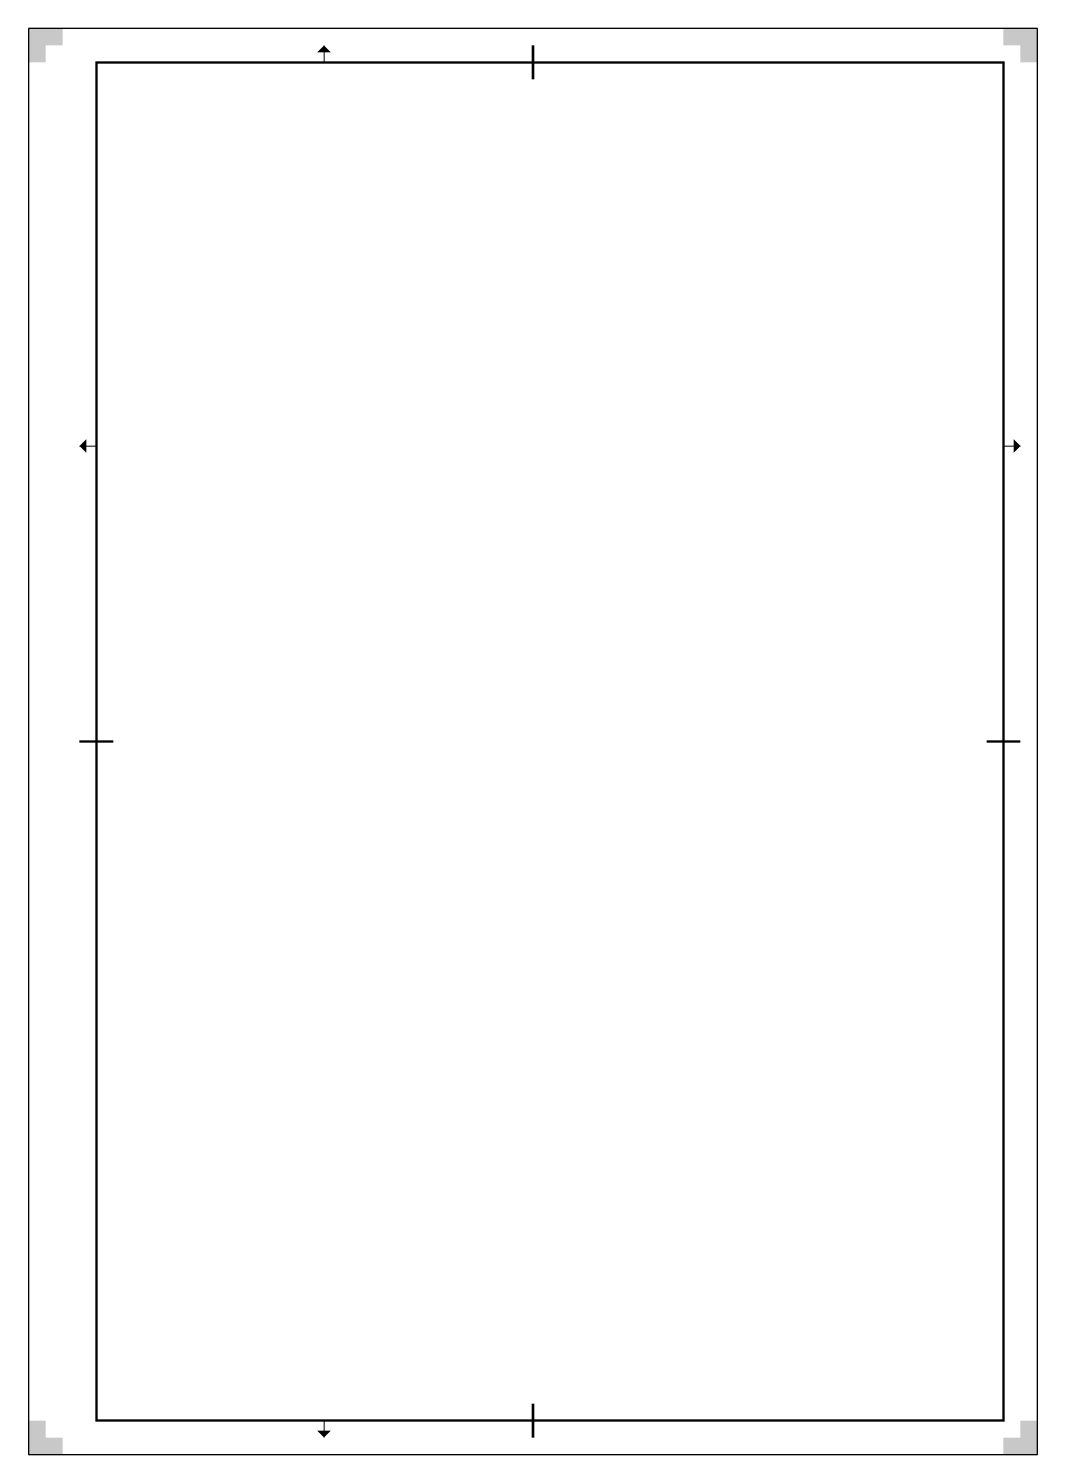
# Model space of a CAD drawing. Extents: x 0 to 297, y 0 to 420.
import ezdxf

# ---------------------------------------------------------------- set-up
doc = ezdxf.new("R2010")
doc.units = 0
doc.header["$LTSCALE"] = 0.2
for name, color, linetype, lineweight in [('X-XX-AL-TEKENBLAD_KADER-G', 7, 'Continuous', 25), ('X-XX-AL-TEKENBLAD_KADER_AFSNIJMARKERING-G', 7, 'Continuous', 25), ('X-XX-AL-TEKENBLAD_KADER_CENTERMARKERING-G', 7, 'Continuous', 25), ('X-XX-AL-TEKENBLAD_KADER_VOUWMERK-G', 7, 'Continuous', 18)]:
    doc.layers.add(name, color=color, linetype=linetype, lineweight=lineweight)

msp = doc.modelspace()

# ---------------------------------------------------------------- hatches: boundary and pattern name
at = {"layer": 'X-XX-AL-TEKENBLAD_KADER_AFSNIJMARKERING-G'}
for points in [[(10, 420), (0, 420), (0, 410), (5, 410), (5, 415), (10, 415)], [(297, 410), (297, 420), (287, 420), (287, 415), (292, 415), (292, 410)], [(0, 10), (0, 0), (10, 0), (10, 5), (5, 5), (5, 10)], [(287, 0), (297, 0), (297, 10), (292, 10), (292, 5), (287, 5)]]:
    msp.add_hatch(color=256, dxfattribs=at).paths.add_polyline_path(points)
at = {"layer": 'X-XX-AL-TEKENBLAD_KADER_VOUWMERK-G'}
for points in [[(89, 413), (87, 415), (85, 413)], [(17, 299), (15, 297), (17, 295)], [(290, 295), (292, 297), (290, 299)], [(85, 7), (87, 5), (89, 7)]]:
    msp.add_hatch(color=256, dxfattribs=at).paths.add_polyline_path(points)

# ---------------------------------------------------------------- linework, layer by layer
at = {"flags": 128}
msp.add_lwpolyline([(0, 0), (297, 0), (297, 420), (0, 420)], close=True, dxfattribs=at)
at = {"layer": 'X-XX-AL-TEKENBLAD_KADER-G'}
for p, q in [((297, 420), (0, 420)), ((0, 420), (0, 0)), ((297, 0), (297, 420)), ((0, 0), (297, 0))]:
    msp.add_line(p, q, dxfattribs=at)
at = {"layer": 'X-XX-AL-TEKENBLAD_KADER-G', "const_width": 0.7, "flags": 128}
msp.add_lwpolyline([(20, 10), (287, 10), (287, 410), (20, 410)], close=True, dxfattribs=at)
at = {"layer": 'X-XX-AL-TEKENBLAD_KADER_CENTERMARKERING-G', "const_width": 0.7, "flags": 128}
for points in [[(148.5, 415), (148.5, 405)], [(15, 210), (25, 210)], [(292, 210), (282, 210)], [(148.5, 5), (148.5, 15)]]:
    msp.add_lwpolyline(points, dxfattribs=at)
at = {"layer": 'X-XX-AL-TEKENBLAD_KADER_VOUWMERK-G'}
for p, q in [((87, 410), (87, 415)), ((15, 297), (20, 297)), ((287, 297), (292, 297)), ((87, 5), (87, 10))]:
    msp.add_line(p, q, dxfattribs=at)

doc.saveas('drawing.dxf')
